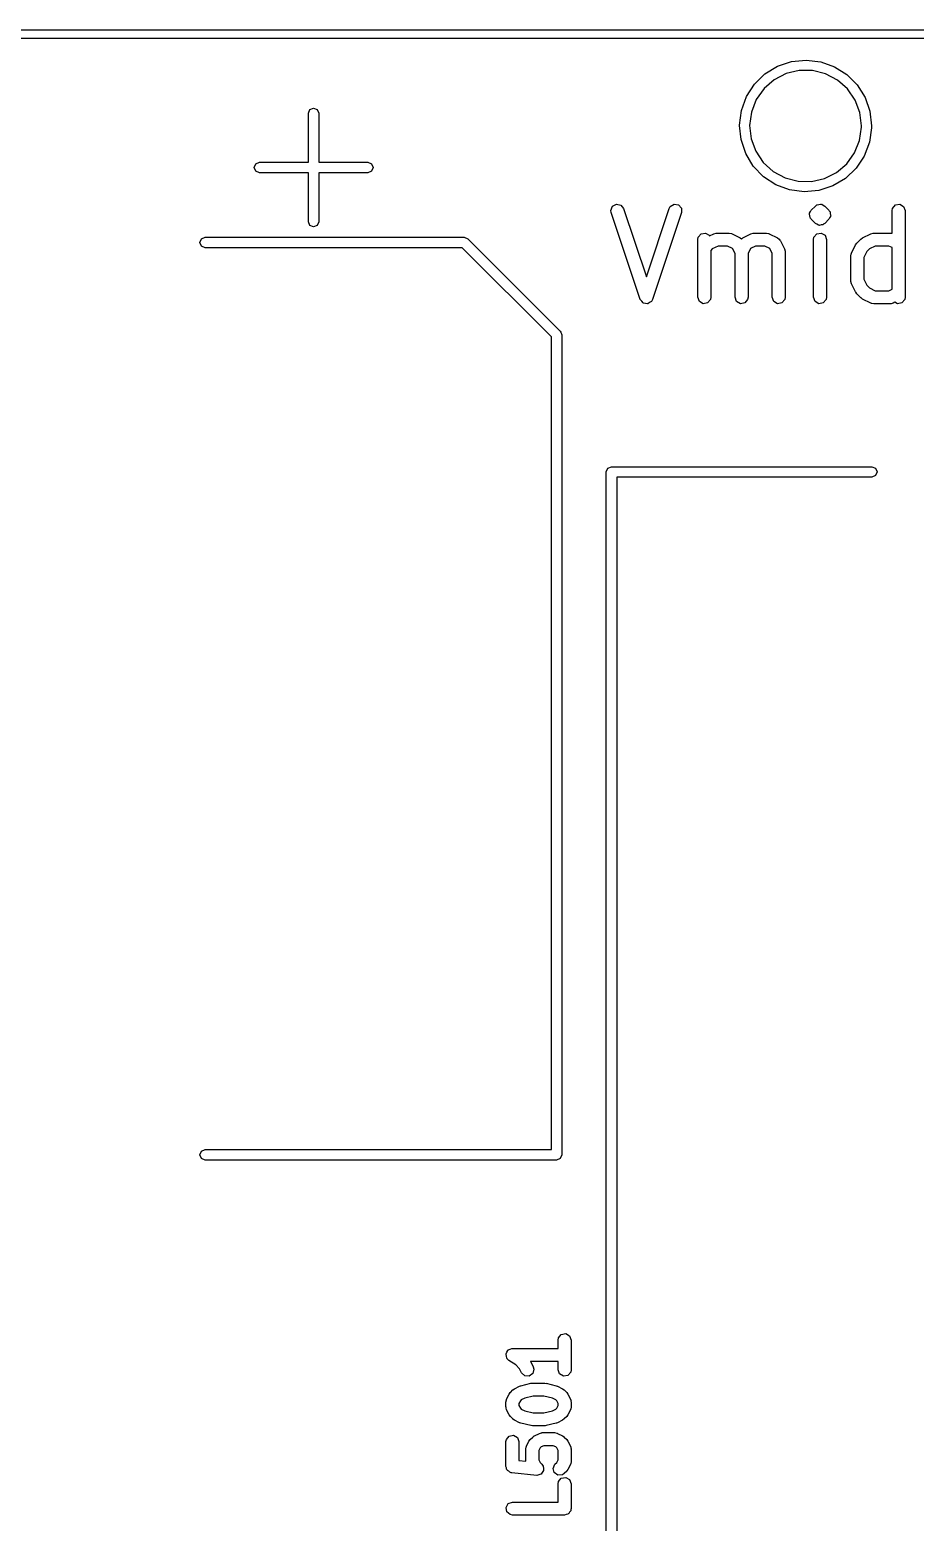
# Model space of a CAD drawing. Extents: x 59.1 to 151.1, y -119.5 to -80.2.
# Drawn here: x 96.22 to 106.42, y -99.16 to -81.95 of the extents above; entities that cross this region are included whole.
import ezdxf

# ---------------------------------------------------------------- set-up
doc = ezdxf.new("R2010")
doc.units = 0
doc.layers.add('BLACK', color=7, linetype='CONTINUOUS')

msp = doc.modelspace()

# ---------------------------------------------------------------- linework, layer by layer
at = {"layer": 'BLACK', "linetype": 'CONTINUOUS'}
for p, q in [((60, -81.95), (149, -81.95)), ((149, -82.05), (60, -82.05)), ((104.688, -82.4591), (104.832, -82.3703)), ((104.832, -82.3703), (104.993, -82.3157)), ((105.082, -82.4176), (104.931, -82.4537)), ((104.993, -82.3157), (105.161, -82.298)), ((105.237, -82.4184), (105.082, -82.4176)), ((105.161, -82.298), (105.33, -82.3181)), ((105.387, -82.4561), (105.237, -82.4184)), ((105.33, -82.3181), (105.489, -82.3749)), ((105.489, -82.3749), (105.632, -82.4657)), ((104.475, -82.7201), (104.567, -82.5777)), ((104.567, -82.5777), (104.688, -82.4591)), ((104.794, -82.5248), (104.677, -82.6266)), ((104.931, -82.4537), (104.794, -82.5248)), ((105.524, -82.5286), (105.387, -82.4561)), ((105.64, -82.6317), (105.524, -82.5286)), ((105.632, -82.4657), (105.752, -82.5859)), ((105.752, -82.5859), (105.841, -82.7296)), ((104.417, -82.8793), (104.475, -82.7201)), ((104.588, -82.7533), (104.532, -82.8977)), ((104.677, -82.6266), (104.588, -82.7533)), ((105.727, -82.7593), (105.64, -82.6317)), ((105.782, -82.9042), (105.727, -82.7593)), ((105.841, -82.7296), (105.897, -82.8896)), ((99.428, -82.912), (99.4456, -82.8696)), ((99.428, -83.477), (99.428, -82.912)), ((99.4456, -82.8696), (99.488, -82.852)), ((99.488, -82.852), (99.5304, -82.8696)), ((99.5304, -82.8696), (99.548, -82.912)), ((99.548, -82.912), (99.548, -83.477)), ((104.396, -83.0474), (104.417, -82.8793)), ((104.532, -82.8977), (104.511, -83.0512)), ((105.801, -83.058), (105.782, -82.9042)), ((105.897, -82.8896), (105.916, -83.058)), ((104.396, -83.0512), (104.396, -83.0474)), ((104.413, -83.216), (104.396, -83.0512)), ((104.511, -83.0512), (104.528, -83.2052)), ((105.779, -83.2249), (105.801, -83.0715)), ((105.801, -83.0715), (105.801, -83.058)), ((105.916, -83.0792), (105.892, -83.247)), ((105.916, -83.058), (105.916, -83.0792)), ((104.466, -83.3768), (104.413, -83.216)), ((104.528, -83.2052), (104.582, -83.3507)), ((105.721, -83.3686), (105.779, -83.2249)), ((105.892, -83.247), (105.832, -83.4054)), ((104.554, -83.5217), (104.466, -83.3768)), ((104.582, -83.3507), (104.668, -83.4793)), ((105.631, -83.4944), (105.721, -83.3686)), ((105.832, -83.4054), (105.738, -83.5465)), ((98.803, -83.537), (98.8206, -83.4946)), ((98.8206, -83.5794), (98.803, -83.537)), ((98.8206, -83.4946), (98.863, -83.477)), ((98.863, -83.597), (98.8206, -83.5794)), ((98.863, -83.477), (99.428, -83.477)), ((99.428, -83.597), (98.863, -83.597)), ((99.428, -84.162), (99.428, -83.597)), ((99.548, -83.477), (100.113, -83.477)), ((100.113, -83.597), (99.548, -83.597)), ((99.548, -83.597), (99.548, -84.162)), ((100.113, -83.477), (100.155, -83.4946)), ((100.155, -83.5794), (100.113, -83.597)), ((100.155, -83.4946), (100.173, -83.537)), ((100.173, -83.537), (100.155, -83.5794)), ((104.672, -83.6436), (104.554, -83.5217)), ((104.668, -83.4793), (104.783, -83.5835)), ((104.783, -83.5835), (104.919, -83.6574)), ((105.374, -83.6646), (105.513, -83.595)), ((105.513, -83.595), (105.631, -83.4944)), ((105.738, -83.5465), (105.615, -83.6634)), ((104.813, -83.7364), (104.672, -83.6436)), ((104.972, -83.7954), (104.813, -83.7364)), ((104.919, -83.6574), (105.069, -83.6967)), ((105.14, -83.8178), (104.972, -83.7954)), ((105.069, -83.6967), (105.223, -83.6992)), ((105.309, -83.8025), (105.14, -83.8178)), ((105.223, -83.6992), (105.374, -83.6646)), ((105.47, -83.7501), (105.309, -83.8025)), ((105.615, -83.6634), (105.47, -83.7501)), ((102.933, -83.9846), (102.978, -83.9602)), ((102.978, -83.9602), (103.029, -83.9705)), ((103.029, -83.9705), (103.06, -84.0107)), ((103.597, -83.9878), (103.641, -83.9609)), ((103.641, -83.9609), (103.692, -83.9684)), ((103.692, -83.9684), (103.726, -84.0068)), ((105.278, -83.9757), (105.28, -83.9729)), ((105.28, -83.9729), (105.283, -83.9721)), ((105.283, -83.972), (105.285, -83.9694)), ((105.283, -83.9721), (105.283, -83.972)), ((105.285, -83.9694), (105.287, -83.9691)), ((105.287, -83.9691), (105.291, -83.9664)), ((105.291, -83.9664), (105.31, -83.9647)), ((105.31, -83.9647), (105.329, -83.9597)), ((105.329, -83.9597), (105.332, -83.9611)), ((105.332, -83.9611), (105.336, -83.9605)), ((105.336, -83.9605), (105.339, -83.9622)), ((105.339, -83.9622), (105.342, -83.9619)), ((105.342, -83.9619), (105.358, -83.9731)), ((105.358, -83.9731), (105.376, -83.9813)), ((106.157, -84.0087), (106.19, -83.9694)), ((106.19, -83.9694), (106.24, -83.9605)), ((106.24, -83.9605), (106.285, -83.9862)), ((102.914, -84.0323), (102.933, -83.9846)), ((102.918, -84.0581), (102.914, -84.0323)), ((103.252, -85.0581), (102.918, -84.0581)), ((103.06, -84.0107), (103.323, -84.7972)), ((103.323, -84.7972), (103.585, -84.0107)), ((103.727, -84.0581), (103.394, -85.0581)), ((103.585, -84.0107), (103.597, -83.9878)), ((103.726, -84.0068), (103.727, -84.0581)), ((105.2, -84.0755), (105.203, -84.0693)), ((105.205, -84.0943), (105.2, -84.0755)), ((105.203, -84.0626), (105.214, -84.0466)), ((105.203, -84.0693), (105.203, -84.0626)), ((105.207, -84.1137), (105.205, -84.0943)), ((105.213, -84.1218), (105.207, -84.1137)), ((105.214, -84.125), (105.213, -84.1218)), ((105.214, -84.0466), (105.222, -84.029)), ((105.216, -84.1269), (105.214, -84.125)), ((105.222, -84.135), (105.216, -84.1269)), ((105.222, -84.029), (105.27, -83.9813)), ((105.27, -84.1827), (105.222, -84.135)), ((105.27, -83.9813), (105.278, -83.9757)), ((105.376, -83.9813), (105.423, -84.029)), ((105.423, -84.135), (105.376, -84.1827)), ((105.423, -84.029), (105.429, -84.0371)), ((105.432, -84.1174), (105.423, -84.135)), ((105.429, -84.0371), (105.432, -84.039)), ((105.432, -84.039), (105.433, -84.0422)), ((105.443, -84.1014), (105.432, -84.1174)), ((105.433, -84.0422), (105.438, -84.0503)), ((105.438, -84.0503), (105.44, -84.0697)), ((105.44, -84.0697), (105.445, -84.0885)), ((105.445, -84.0885), (105.442, -84.0947)), ((105.442, -84.0947), (105.443, -84.1014)), ((106.152, -84.0344), (106.157, -84.0087)), ((106.152, -84.2963), (106.152, -84.0344)), ((106.285, -83.9862), (106.302, -84.0344)), ((106.302, -84.0344), (106.302, -85.0344)), ((99.4456, -84.2044), (99.428, -84.162)), ((99.488, -84.222), (99.4456, -84.2044)), ((99.5304, -84.2044), (99.488, -84.222)), ((99.548, -84.162), (99.5304, -84.2044)), ((103.919, -84.3421), (103.952, -84.3028)), ((103.952, -84.3028), (104.002, -84.2939)), ((104.002, -84.2939), (104.047, -84.3195)), ((104.049, -84.3255), (104.099, -84.3006)), ((104.099, -84.3006), (104.124, -84.2932)), ((104.124, -84.2932), (104.128, -84.2942)), ((104.128, -84.2942), (104.132, -84.2927)), ((104.132, -84.2927), (104.275, -84.2927)), ((104.275, -84.2927), (104.301, -84.2972)), ((104.301, -84.2972), (104.304, -84.3001)), ((104.304, -84.3001), (104.309, -84.3006)), ((104.309, -84.3006), (104.404, -84.3483)), ((104.432, -84.3483), (104.527, -84.3006)), ((104.527, -84.3006), (104.552, -84.2932)), ((104.552, -84.2932), (104.557, -84.2942)), ((104.557, -84.2942), (104.561, -84.2927)), ((104.561, -84.2927), (104.704, -84.2927)), ((104.704, -84.2927), (104.729, -84.2972)), ((104.729, -84.2972), (104.733, -84.3001)), ((104.733, -84.3001), (104.737, -84.3006)), ((104.737, -84.3006), (104.832, -84.3483)), ((105.252, -84.3421), (105.285, -84.3028)), ((105.287, -84.1909), (105.27, -84.1827)), ((105.285, -84.3028), (105.336, -84.2939)), ((105.303, -84.2021), (105.287, -84.1909)), ((105.307, -84.2018), (105.303, -84.2021)), ((105.31, -84.2035), (105.307, -84.2018)), ((105.313, -84.2029), (105.31, -84.2035)), ((105.316, -84.2043), (105.313, -84.2029)), ((105.335, -84.1993), (105.316, -84.2043)), ((105.354, -84.1976), (105.335, -84.1993)), ((105.336, -84.2939), (105.38, -84.3195)), ((105.358, -84.1949), (105.354, -84.1976)), ((105.36, -84.1946), (105.358, -84.1949)), ((105.362, -84.192), (105.36, -84.1946)), ((105.366, -84.1911), (105.362, -84.1919)), ((105.362, -84.1919), (105.362, -84.192)), ((105.368, -84.1883), (105.366, -84.1911)), ((105.376, -84.1827), (105.368, -84.1883)), ((105.813, -84.3483), (105.908, -84.3006)), ((105.908, -84.3006), (105.933, -84.2932)), ((105.933, -84.2932), (105.938, -84.2942)), ((105.938, -84.2942), (105.942, -84.2927)), ((105.942, -84.2927), (106.132, -84.2927)), ((106.132, -84.2927), (106.152, -84.2963)), ((98.178, -84.402), (98.1956, -84.3596)), ((98.1956, -84.4444), (98.178, -84.402)), ((98.1956, -84.3596), (98.238, -84.342)), ((98.238, -84.462), (98.1956, -84.4444)), ((98.238, -84.342), (101.224, -84.342)), ((101.199, -84.462), (98.238, -84.462)), ((102.228, -85.4913), (101.199, -84.462)), ((101.224, -84.342), (101.266, -84.3596)), ((101.266, -84.3596), (102.33, -85.424)), ((103.914, -84.3677), (103.919, -84.3421)), ((103.914, -85.0344), (103.914, -84.3677)), ((104.047, -84.3195), (104.049, -84.3255)), ((104.081, -84.477), (104.064, -84.494)), ((104.15, -84.4427), (104.081, -84.477)), ((104.257, -84.4427), (104.15, -84.4427)), ((104.314, -84.4712), (104.257, -84.4427)), ((104.343, -84.5283), (104.314, -84.4712)), ((104.404, -84.3483), (104.418, -84.359)), ((104.418, -84.359), (104.424, -84.3564)), ((104.424, -84.3564), (104.432, -84.3483)), ((104.521, -84.4712), (104.493, -84.5283)), ((104.578, -84.4427), (104.521, -84.4712)), ((104.686, -84.4427), (104.578, -84.4427)), ((104.743, -84.4712), (104.686, -84.4427)), ((104.771, -84.5283), (104.743, -84.4712)), ((104.832, -84.3483), (104.853, -84.3638)), ((104.853, -84.3638), (104.858, -84.3741)), ((104.858, -84.3741), (104.866, -84.3818)), ((104.866, -84.3818), (104.914, -84.477)), ((104.914, -84.477), (104.921, -84.502)), ((105.248, -84.3677), (105.252, -84.3421)), ((105.248, -85.0344), (105.248, -84.3677)), ((105.38, -84.3195), (105.398, -84.3677)), ((105.398, -84.3677), (105.398, -85.0344)), ((105.684, -84.5246), (105.732, -84.4294)), ((105.732, -84.4294), (105.745, -84.4114)), ((105.745, -84.4114), (105.746, -84.4099)), ((105.746, -84.4099), (105.793, -84.3623)), ((105.793, -84.3623), (105.812, -84.3494)), ((105.812, -84.3494), (105.813, -84.3483)), ((105.891, -84.477), (105.86, -84.5074)), ((105.959, -84.4427), (105.891, -84.477)), ((106.114, -84.4427), (105.959, -84.4427)), ((106.152, -84.4617), (106.114, -84.4427)), ((106.152, -84.9404), (106.152, -84.4617)), ((104.064, -84.494), (104.064, -85.0344)), ((104.343, -85.0344), (104.343, -84.5283)), ((104.493, -84.5283), (104.493, -85.0344)), ((104.771, -85.0344), (104.771, -84.5283)), ((104.921, -84.502), (104.92, -84.5064)), ((104.92, -84.5064), (104.921, -84.5106)), ((104.921, -84.5106), (104.921, -85.0344)), ((105.676, -84.5582), (105.681, -84.5325)), ((105.676, -84.8439), (105.676, -84.5582)), ((105.681, -84.5325), (105.684, -84.5291)), ((105.684, -84.5291), (105.684, -84.5246)), ((105.86, -84.5074), (105.826, -84.5759)), ((105.826, -84.5759), (105.826, -84.8262)), ((105.826, -84.8262), (105.86, -84.8947)), ((105.678, -84.8481), (105.676, -84.8439)), ((105.677, -84.8525), (105.678, -84.8481)), ((105.684, -84.8774), (105.677, -84.8525)), ((105.732, -84.9727), (105.684, -84.8774)), ((105.733, -84.9738), (105.732, -84.9727)), ((105.746, -84.9922), (105.733, -84.9738)), ((105.793, -85.0398), (105.746, -84.9922)), ((105.86, -84.8947), (105.891, -84.9251)), ((105.891, -84.9251), (105.959, -84.9594)), ((105.959, -84.9594), (106.114, -84.9594)), ((106.114, -84.9594), (106.152, -84.9404)), ((103.253, -85.0598), (103.252, -85.0581)), ((103.253, -85.0619), (103.253, -85.0598)), ((103.269, -85.0797), (103.253, -85.0619)), ((103.283, -85.0983), (103.269, -85.0797)), ((103.286, -85.0987), (103.283, -85.0983)), ((103.287, -85.1003), (103.286, -85.0987)), ((103.31, -85.1038), (103.287, -85.1003)), ((103.334, -85.1086), (103.31, -85.1038)), ((103.336, -85.1075), (103.334, -85.1086)), ((103.338, -85.1079), (103.336, -85.1075)), ((103.358, -85.0954), (103.338, -85.1079)), ((103.379, -85.0841), (103.358, -85.0954)), ((103.38, -85.0821), (103.379, -85.0841)), ((103.381, -85.081), (103.38, -85.0821)), ((103.394, -85.0581), (103.381, -85.081)), ((103.932, -85.0826), (103.914, -85.0344)), ((103.976, -85.1082), (103.932, -85.0826)), ((104.027, -85.0993), (103.976, -85.1082)), ((104.06, -85.06), (104.027, -85.0993)), ((104.064, -85.0344), (104.06, -85.06)), ((104.36, -85.0826), (104.343, -85.0344)), ((104.405, -85.1082), (104.36, -85.0826)), ((104.455, -85.0993), (104.405, -85.1082)), ((104.488, -85.06), (104.455, -85.0993)), ((104.493, -85.0344), (104.488, -85.06)), ((104.789, -85.0826), (104.771, -85.0344)), ((104.833, -85.1082), (104.789, -85.0826)), ((104.884, -85.0993), (104.833, -85.1082)), ((104.917, -85.06), (104.884, -85.0993)), ((104.921, -85.0344), (104.917, -85.06)), ((105.265, -85.0826), (105.248, -85.0344)), ((105.31, -85.1082), (105.265, -85.0826)), ((105.36, -85.0993), (105.31, -85.1082)), ((105.393, -85.06), (105.36, -85.0993)), ((105.398, -85.0344), (105.393, -85.06)), ((105.795, -85.0405), (105.793, -85.0398)), ((105.813, -85.0538), (105.795, -85.0405)), ((105.908, -85.1015), (105.813, -85.0538)), ((105.913, -85.102), (105.908, -85.1015)), ((105.916, -85.1049), (105.913, -85.102)), ((105.942, -85.1094), (105.916, -85.1049)), ((106.132, -85.1094), (105.942, -85.1094)), ((106.136, -85.1078), (106.132, -85.1094)), ((106.141, -85.1089), (106.136, -85.1078)), ((106.166, -85.1015), (106.141, -85.1089)), ((106.186, -85.0916), (106.166, -85.1015)), ((106.214, -85.1082), (106.186, -85.0916)), ((106.265, -85.0993), (106.214, -85.1082)), ((106.298, -85.06), (106.265, -85.0993)), ((106.302, -85.0344), (106.298, -85.06)), ((102.228, -94.862), (102.228, -85.4913)), ((102.33, -85.424), (102.335, -85.4344)), ((102.335, -85.4344), (102.348, -85.4664)), ((102.348, -85.4664), (102.348, -94.922)), ((102.86, -87.048), (102.878, -87.0056)), ((102.86, -99.648), (102.86, -87.048)), ((102.878, -87.0056), (102.92, -86.988)), ((102.92, -86.988), (105.92, -86.988)), ((105.92, -86.988), (105.962, -87.0056)), ((105.962, -87.0056), (105.98, -87.048)), ((105.98, -87.048), (105.962, -87.0904)), ((105.92, -87.108), (102.98, -87.108)), ((102.98, -87.108), (102.98, -99.588)), ((105.962, -87.0904), (105.92, -87.108)), ((98.178, -94.922), (98.1956, -94.8796)), ((98.1956, -94.9644), (98.178, -94.922)), ((98.1956, -94.8796), (98.238, -94.862)), ((98.238, -94.982), (98.1956, -94.9644)), ((98.238, -94.862), (102.228, -94.862)), ((102.288, -94.982), (98.238, -94.982)), ((102.33, -94.9644), (102.288, -94.982)), ((102.348, -94.922), (102.33, -94.9644)), ((102.304, -97.0583), (102.309, -97.0326)), ((102.309, -97.0326), (102.342, -96.9933)), ((102.342, -96.9933), (102.392, -96.9844)), ((102.392, -96.9844), (102.437, -97.0101)), ((102.437, -97.0101), (102.454, -97.0583)), ((101.705, -97.2249), (101.706, -97.2209)), ((101.711, -97.2458), (101.705, -97.2249)), ((101.706, -97.2167), (101.716, -97.1978)), ((101.706, -97.2209), (101.706, -97.2167)), ((101.716, -97.1978), (101.725, -97.1779)), ((101.725, -97.1779), (101.729, -97.176)), ((101.729, -97.176), (101.731, -97.1723)), ((101.731, -97.1723), (101.752, -97.1648)), ((101.752, -97.1648), (101.771, -97.1552)), ((101.771, -97.1552), (101.775, -97.1562)), ((101.775, -97.1562), (101.779, -97.1547)), ((101.779, -97.1547), (102.304, -97.1547)), ((102.304, -97.1547), (102.304, -97.0583)), ((102.454, -97.0583), (102.454, -97.4011)), ((101.714, -97.2672), (101.711, -97.2458)), ((101.718, -97.27), (101.714, -97.2672)), ((101.719, -97.2741), (101.718, -97.27)), ((101.738, -97.2921), (101.719, -97.2741)), ((101.817, -97.3451), (101.738, -97.2921)), ((101.861, -97.3884), (101.817, -97.3451)), ((101.884, -97.4347), (101.861, -97.3884)), ((102.304, -97.3047), (101.985, -97.3047)), ((101.985, -97.3047), (101.988, -97.3093)), ((101.988, -97.3093), (101.989, -97.3105)), ((101.989, -97.3105), (102.018, -97.3676)), ((102.025, -97.3926), (102.013, -97.4425)), ((102.018, -97.3676), (102.025, -97.3926)), ((102.304, -97.4011), (102.304, -97.3047)), ((101.876, -97.5855), (101.99, -97.557)), ((101.921, -97.47), (101.884, -97.4347)), ((101.972, -97.473), (101.921, -97.47)), ((102.013, -97.4425), (101.972, -97.473)), ((101.99, -97.557), (102.005, -97.5559)), ((102.005, -97.5559), (102.008, -97.5547)), ((102.008, -97.5547), (102.151, -97.5547)), ((102.151, -97.5547), (102.166, -97.5573)), ((102.166, -97.5573), (102.169, -97.557)), ((102.169, -97.557), (102.283, -97.5855)), ((102.322, -97.4494), (102.304, -97.4011)), ((102.366, -97.475), (102.322, -97.4494)), ((102.417, -97.4661), (102.366, -97.475)), ((102.45, -97.4268), (102.417, -97.4661)), ((102.454, -97.4011), (102.45, -97.4268)), ((101.712, -97.739), (101.741, -97.6819)), ((101.712, -97.7435), (101.712, -97.739)), ((101.741, -97.6819), (101.754, -97.6639)), ((101.754, -97.6639), (101.755, -97.6624)), ((101.755, -97.6624), (101.784, -97.6338)), ((101.784, -97.6338), (101.802, -97.621)), ((101.802, -97.621), (101.803, -97.6198)), ((101.803, -97.6198), (101.86, -97.5912)), ((101.86, -97.5912), (101.873, -97.5875)), ((101.873, -97.5875), (101.876, -97.5855)), ((101.92, -97.7291), (101.881, -97.7485)), ((102.017, -97.7047), (101.92, -97.7291)), ((102.142, -97.7047), (102.017, -97.7047)), ((102.239, -97.729), (102.142, -97.7047)), ((102.278, -97.7485), (102.239, -97.729)), ((102.283, -97.5855), (102.295, -97.5908)), ((102.295, -97.5908), (102.299, -97.5912)), ((102.299, -97.5912), (102.356, -97.6198)), ((102.356, -97.6198), (102.374, -97.6331)), ((102.374, -97.6331), (102.375, -97.6338)), ((102.375, -97.6338), (102.404, -97.6624)), ((102.404, -97.6624), (102.417, -97.6808)), ((102.417, -97.6808), (102.418, -97.6819)), ((102.418, -97.6819), (102.447, -97.739)), ((102.447, -97.739), (102.454, -97.764)), ((101.704, -97.7726), (101.709, -97.7469)), ((101.704, -97.8297), (101.704, -97.7726)), ((101.706, -97.8339), (101.704, -97.8297)), ((101.705, -97.8383), (101.706, -97.8339)), ((101.712, -97.8633), (101.705, -97.8383)), ((101.709, -97.7469), (101.712, -97.7435)), ((101.741, -97.9204), (101.712, -97.8633)), ((101.87, -97.7599), (101.854, -97.7903)), ((101.854, -97.7903), (101.854, -97.812)), ((101.854, -97.812), (101.87, -97.8424)), ((101.881, -97.7485), (101.87, -97.7599)), ((101.87, -97.8424), (101.881, -97.8538)), ((101.881, -97.8538), (101.92, -97.8732)), ((101.92, -97.8732), (102.017, -97.8976)), ((102.017, -97.8976), (102.142, -97.8976)), ((102.142, -97.8976), (102.239, -97.8732)), ((102.239, -97.8732), (102.278, -97.8538)), ((102.289, -97.7599), (102.278, -97.7485)), ((102.278, -97.8538), (102.289, -97.8424)), ((102.304, -97.7903), (102.289, -97.7599)), ((102.289, -97.8424), (102.304, -97.812)), ((102.304, -97.812), (102.304, -97.7903)), ((102.447, -97.8633), (102.418, -97.9204)), ((102.45, -97.8554), (102.447, -97.8588)), ((102.447, -97.8588), (102.447, -97.8633)), ((102.454, -97.8297), (102.45, -97.8554)), ((102.454, -97.764), (102.453, -97.7684)), ((102.453, -97.7684), (102.454, -97.7726)), ((102.454, -97.7726), (102.454, -97.8297)), ((101.742, -97.9215), (101.741, -97.9204)), ((101.755, -97.9399), (101.742, -97.9215)), ((101.784, -97.9685), (101.755, -97.9399)), ((101.785, -97.9692), (101.784, -97.9685)), ((101.803, -97.9825), (101.785, -97.9692)), ((101.86, -98.0111), (101.803, -97.9825)), ((101.864, -98.0115), (101.86, -98.0111)), ((101.876, -98.0168), (101.864, -98.0115)), ((101.99, -98.0453), (101.876, -98.0168)), ((101.993, -98.045), (101.99, -98.0453)), ((102.008, -98.0476), (101.993, -98.045)), ((102.151, -98.0476), (102.008, -98.0476)), ((102.154, -98.0464), (102.151, -98.0476)), ((102.169, -98.0453), (102.154, -98.0464)), ((102.283, -98.0168), (102.169, -98.0453)), ((102.286, -98.0148), (102.283, -98.0168)), ((102.299, -98.0111), (102.286, -98.0148)), ((102.356, -97.9825), (102.299, -98.0111)), ((102.357, -97.9813), (102.356, -97.9825)), ((102.375, -97.9685), (102.357, -97.9813)), ((102.404, -97.9399), (102.375, -97.9685)), ((102.405, -97.9384), (102.404, -97.9399)), ((102.418, -97.9204), (102.405, -97.9384)), ((101.704, -98.2297), (101.709, -98.2041)), ((101.704, -98.5154), (101.704, -98.2297)), ((101.709, -98.2041), (101.742, -98.1648)), ((101.742, -98.1648), (101.792, -98.1559)), ((101.792, -98.1559), (101.837, -98.1815)), ((101.837, -98.1815), (101.854, -98.2297)), ((101.854, -98.2297), (101.854, -98.4476)), ((101.941, -98.2819), (101.969, -98.2247)), ((101.969, -98.2247), (101.983, -98.2067)), ((101.983, -98.2067), (101.984, -98.2053)), ((101.984, -98.2053), (102.012, -98.1767)), ((102.012, -98.1767), (102.03, -98.1638)), ((102.03, -98.1638), (102.032, -98.1626)), ((102.032, -98.1626), (102.089, -98.1341)), ((102.089, -98.1341), (102.114, -98.1266)), ((102.114, -98.1266), (102.118, -98.1277)), ((102.118, -98.1277), (102.122, -98.1261)), ((102.122, -98.1261), (102.265, -98.1261)), ((102.265, -98.1261), (102.291, -98.1307)), ((102.291, -98.1307), (102.294, -98.1335)), ((102.294, -98.1335), (102.299, -98.1341)), ((102.299, -98.1341), (102.356, -98.1626)), ((102.356, -98.1626), (102.374, -98.176)), ((102.374, -98.176), (102.375, -98.1767)), ((102.375, -98.1767), (102.404, -98.2053)), ((102.404, -98.2053), (102.417, -98.2236)), ((102.417, -98.2236), (102.418, -98.2247)), ((102.418, -98.2247), (102.447, -98.2819)), ((101.933, -98.3154), (101.938, -98.2898)), ((101.933, -98.4554), (101.933, -98.3154)), ((101.938, -98.2898), (101.94, -98.2863)), ((101.94, -98.2863), (101.941, -98.2819)), ((102.098, -98.3027), (102.083, -98.3331)), ((102.083, -98.3331), (102.083, -98.4406)), ((102.11, -98.2914), (102.098, -98.3027)), ((102.14, -98.2761), (102.11, -98.2914)), ((102.247, -98.2761), (102.14, -98.2761)), ((102.278, -98.2914), (102.247, -98.2761)), ((102.289, -98.3027), (102.278, -98.2914)), ((102.304, -98.3331), (102.289, -98.3027)), ((102.304, -98.4406), (102.304, -98.3331)), ((102.447, -98.2819), (102.454, -98.3069)), ((102.454, -98.3069), (102.453, -98.3112)), ((102.453, -98.3112), (102.454, -98.3154)), ((102.454, -98.3154), (102.454, -98.4583)), ((101.71, -98.5304), (101.704, -98.5154)), ((101.711, -98.5463), (101.71, -98.5304)), ((101.718, -98.5538), (101.711, -98.5463)), ((101.722, -98.5636), (101.718, -98.5538)), ((101.736, -98.5716), (101.722, -98.5636)), ((101.747, -98.583), (101.736, -98.5716)), ((101.764, -98.5877), (101.747, -98.583)), ((101.766, -98.5893), (101.764, -98.5877)), ((101.768, -98.589), (101.766, -98.5893)), ((101.772, -98.5901), (101.768, -98.589)), ((102.058, -98.6186), (101.772, -98.5901)), ((101.854, -98.4476), (101.933, -98.4554)), ((102.083, -98.4406), (102.098, -98.471)), ((102.098, -98.471), (102.118, -98.491)), ((102.123, -98.5848), (102.108, -98.6054)), ((102.118, -98.491), (102.133, -98.5123)), ((102.137, -98.5643), (102.123, -98.5848)), ((102.133, -98.5123), (102.133, -98.5128)), ((102.133, -98.5128), (102.134, -98.5131)), ((102.134, -98.5131), (102.135, -98.5383)), ((102.135, -98.5383), (102.138, -98.5634)), ((102.138, -98.5634), (102.137, -98.5638)), ((102.137, -98.5638), (102.137, -98.5643)), ((102.248, -98.5375), (102.269, -98.491)), ((102.261, -98.587), (102.248, -98.5375)), ((102.303, -98.6164), (102.261, -98.587)), ((102.269, -98.491), (102.289, -98.471)), ((102.289, -98.471), (102.304, -98.4406)), ((102.375, -98.597), (102.354, -98.612)), ((102.404, -98.5685), (102.375, -98.597)), ((102.405, -98.567), (102.404, -98.5685)), ((102.418, -98.549), (102.405, -98.567)), ((102.447, -98.4918), (102.418, -98.549)), ((102.45, -98.4839), (102.447, -98.4874)), ((102.447, -98.4874), (102.447, -98.4918)), ((102.454, -98.4583), (102.45, -98.4839)), ((102.059, -98.6187), (102.058, -98.6185)), ((102.058, -98.6185), (102.058, -98.6186)), ((102.083, -98.6122), (102.059, -98.6187)), ((102.107, -98.606), (102.083, -98.6122)), ((102.108, -98.6056), (102.107, -98.606)), ((102.108, -98.6054), (102.108, -98.6056)), ((102.354, -98.612), (102.303, -98.6164)), ((102.304, -98.7154), (102.309, -98.6898)), ((102.304, -98.9261), (102.304, -98.7154)), ((102.309, -98.6898), (102.342, -98.6505)), ((102.342, -98.6505), (102.392, -98.6416)), ((102.392, -98.6416), (102.437, -98.6672)), ((102.437, -98.6672), (102.454, -98.7154)), ((102.454, -98.7154), (102.454, -99.0011)), ((101.706, -98.9881), (101.731, -98.9437)), ((101.731, -98.9437), (101.779, -98.9261)), ((101.779, -98.9261), (102.304, -98.9261)), ((101.714, -99.0386), (101.706, -98.9881)), ((101.754, -99.0716), (101.714, -99.0386)), ((101.779, -99.0761), (101.754, -99.0716)), ((102.379, -99.0761), (101.779, -99.0761)), ((102.398, -99.0695), (102.379, -99.0761)), ((102.417, -99.0661), (102.398, -99.0695)), ((102.421, -99.0609), (102.417, -99.0661)), ((102.428, -99.0586), (102.421, -99.0609)), ((102.437, -99.0417), (102.428, -99.0586)), ((102.45, -99.0268), (102.437, -99.0417)), ((102.452, -99.0171), (102.45, -99.0268)), ((102.453, -99.0142), (102.452, -99.0171)), ((102.454, -99.0011), (102.453, -99.0109)), ((102.453, -99.0109), (102.453, -99.0142))]:
    msp.add_line(p, q, dxfattribs=at)

doc.saveas('drawing.dxf')
